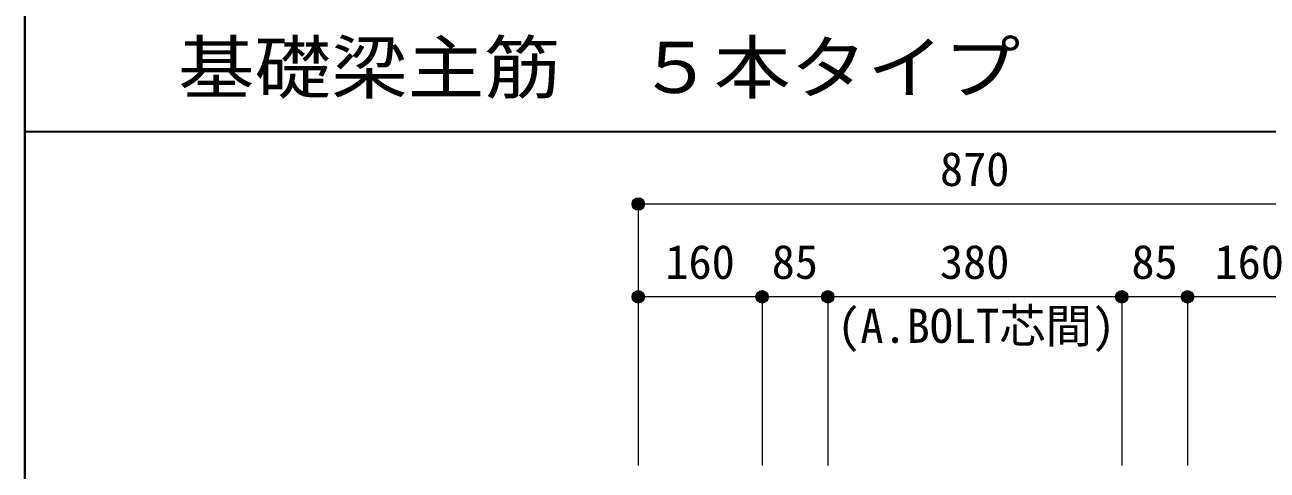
# Model space of a CAD drawing. Units: millimetres at full size, sheet at 1:20. Extents: x -3982 to 3969, y -2797 to 2801.
# Drawn here: x -3982 to -2376, y -586 to -10 of the extents above; entities that cross this region are included whole.
import ezdxf
from ezdxf.enums import TextEntityAlignment as Align

# ---------------------------------------------------------------- set-up
doc = ezdxf.new("R2010")
doc.units = ezdxf.units.MM
doc.header["$LTSCALE"] = 20
doc.header["$PDMODE"] = 32
doc.header["$PDSIZE"] = 12
for name, color, linetype, lineweight in [('6-7_文字', 7, 'Continuous', 18), ('6-D_寸法', 4, 'Continuous', 9), ('F-0_枠', 6, 'Continuous', 40)]:
    doc.layers.add(name, color=color, linetype=linetype, lineweight=lineweight)
doc.styles.add('ＭＳ ゴシック', font='')
doc.styles.get('ＭＳ ゴシック').set_extended_font_data('MS Gothic')

msp = doc.modelspace()

# ---------------------------------------------------------------- linework, layer by layer
at = {"layer": '6-D_寸法'}
for p, q in [((-3188.87, -241.65), (-3188.87, -361.65)), ((-3188.87, -241.65), (-2318.87, -241.65)), ((-3188.87, -361.65), (-3188.87, -579.67)), ((-2943.87, -361.65), (-3028.87, -361.65)), ((-3028.87, -361.65), (-3028.87, -579.67)), ((-2563.87, -361.65), (-2943.87, -361.65)), ((-2943.87, -361.65), (-2943.87, -579.67)), ((-2478.87, -361.65), (-2563.87, -361.65)), ((-2563.87, -361.65), (-2563.87, -579.67)), ((-2318.87, -361.65), (-2478.87, -361.65)), ((-2478.87, -361.65), (-2478.87, -579.67))]:
    msp.add_line(p, q, dxfattribs=at)
msp.add_lwpolyline([(-3028.87, -361.65), (-3188.87, -361.65), (-3188.87, -579.67)], dxfattribs=at)
for centre, radius in [((-3188.87, -241.65), 8), ((-3188.87, -241.65), 7.2), ((-3188.87, -241.65), 6.4), ((-3188.87, -241.65), 5.6), ((-3188.87, -241.65), 4.8), ((-3188.87, -241.65), 4), ((-3188.87, -241.65), 3.2), ((-3188.87, -241.65), 2.4), ((-3188.87, -241.65), 1.6), ((-3188.87, -241.65), 0.8), ((-3188.87, -361.65), 8), ((-3188.87, -361.65), 7.2), ((-3188.87, -361.65), 6.4), ((-3188.87, -361.65), 5.6), ((-3188.87, -361.65), 4.8), ((-3188.87, -361.65), 4), ((-3188.87, -361.65), 3.2), ((-3188.87, -361.65), 2.4), ((-3188.87, -361.65), 1.6), ((-3188.87, -361.65), 0.8), ((-3028.87, -361.65), 8), ((-3028.87, -361.65), 7.2), ((-3028.87, -361.65), 6.4), ((-3028.87, -361.65), 5.6), ((-3028.87, -361.65), 4.8), ((-3028.87, -361.65), 4), ((-3028.87, -361.65), 3.2), ((-3028.87, -361.65), 2.4), ((-3028.87, -361.65), 1.6), ((-3028.87, -361.65), 0.8), ((-2943.87, -361.65), 8), ((-2943.87, -361.65), 7.2), ((-2943.87, -361.65), 6.4), ((-2943.87, -361.65), 5.6), ((-2943.87, -361.65), 4.8), ((-2943.87, -361.65), 4), ((-2943.87, -361.65), 3.2), ((-2943.87, -361.65), 2.4), ((-2943.87, -361.65), 1.6), ((-2943.87, -361.65), 0.8), ((-2563.87, -361.65), 8), ((-2563.87, -361.65), 7.2), ((-2563.87, -361.65), 6.4), ((-2563.87, -361.65), 5.6), ((-2563.87, -361.65), 4.8), ((-2563.87, -361.65), 4), ((-2563.87, -361.65), 3.2), ((-2563.87, -361.65), 2.4), ((-2563.87, -361.65), 1.6), ((-2563.87, -361.65), 0.8), ((-2478.87, -361.65), 8), ((-2478.87, -361.65), 7.2), ((-2478.87, -361.65), 6.4), ((-2478.87, -361.65), 5.6), ((-2478.87, -361.65), 4.8), ((-2478.87, -361.65), 4), ((-2478.87, -361.65), 3.2), ((-2478.87, -361.65), 2.4), ((-2478.87, -361.65), 1.6), ((-2478.87, -361.65), 0.8)]:
    msp.add_circle(centre, radius, dxfattribs=at)
at = {"layer": '6-D_寸法', "color": 7}
for p in [(-3188.87, -241.65), (-3188.87, -361.65), (-3028.87, -361.65), (-3028.87, -361.65), (-2943.87, -361.65), (-2943.87, -361.65), (-2563.87, -361.65), (-2563.87, -361.65), (-2478.87, -361.65), (-2478.87, -361.65)]:
    msp.add_point(p, dxfattribs=at)
at = {"layer": 'F-0_枠'}
msp.add_line((-3981.92, 2800.77), (-3981.92, -2796.83), dxfattribs=at)
at = {"layer": 'F-0_枠', "color": 2, "lineweight": 35}
msp.add_line((-3981.92, -148.03), (2482.4, -148.03), dxfattribs=at)

# ---------------------------------------------------------------- texts
at = {"layer": '6-7_文字', "color": 2, "style": 'ＭＳ ゴシック', "width": 1.1}
msp.add_text('\u3000\u3000基礎梁主筋\u3000５本タイプ', height=65.98, dxfattribs=at).set_placement((-3981.92, -118.03), align=Align.BOTTOM_LEFT)
at = {"layer": '6-D_寸法', "style": 'ＭＳ ゴシック'}
for s, p in [('870', (-2798.87, -231.65)), ('160', (-3153.87, -351.65)), ('85', (-3016.37, -351.65)), ('380', (-2798.87, -351.65)), ('85', (-2551.37, -351.65)), ('160', (-2443.87, -351.65)), ('(A.BOLT芯間)', (-2931.73, -434.34))]:
    msp.add_text(s, height=43.99, dxfattribs=at).set_placement(p, align=Align.BOTTOM_LEFT)

doc.saveas('drawing.dxf')
